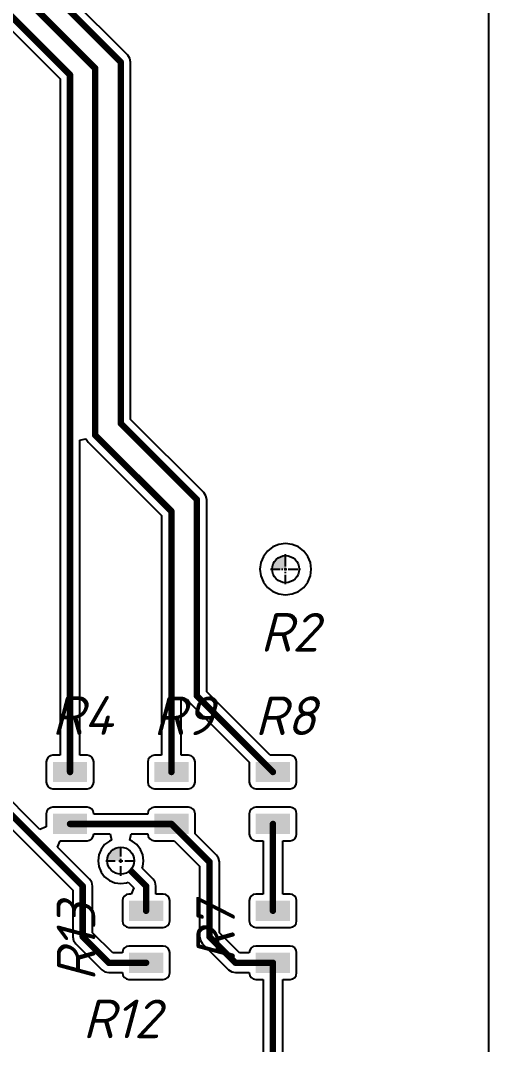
# Model space of a CAD drawing. Header units: millimetres. Extents: x 532 to 1373, y -49 to 545.
# Drawn here: x 743.9 to 780.8, y 266.4 to 347.2 of the extents above; entities that cross this region are included whole.
import ezdxf

# ---------------------------------------------------------------- set-up
doc = ezdxf.new("R2010")
doc.units = ezdxf.units.MM
doc.linetypes.add('CENTER2', pattern=[1.125, 0.75, -0.125, 0.125, -0.125])
doc.styles.add('PDF ISOCPEUR Italic', font='isocpeui.ttf')

# ---------------------------------------------------------------- blocks, each defined once
blk = doc.blocks.new('*U263')
at = {"color": 0, "linetype": 'CENTER2', "transparency": 16777216}
for p, q in [((0, 0.2133333332480001), (0, 1.18666666624)), ((-1.18666666624, 0), (-0.2133333332480001, 0)), ((0.2133333332480001, 0), (1.18666666624, 0)), ((0, -1.18666666624), (0, -0.2133333332480001))]:
    blk.add_line(p, q, dxfattribs=at)
at = {"color": 0, "linetype": 'Continuous', "transparency": 16777216}
for p, q in [((-0.106666666624, 0), (0.106666666624, 0)), ((0, -0.106666666624), (0, 0.106666666624))]:
    blk.add_line(p, q, dxfattribs=at)
blk = doc.blocks.new('*U251')
at = {"color": 0, "linetype": 'CENTER2', "transparency": 16777216}
for p, q in [((0, 0.3200000000000001), (0, 1.18666666624)), ((-1.18666666624, 0), (-0.3200000000000001, 0)), ((0.3200000000000001, 0), (1.18666666624, 0)), ((0, -1.18666666624), (0, -0.3200000000000001))]:
    blk.add_line(p, q, dxfattribs=at)
at = {"color": 0, "linetype": 'Continuous', "transparency": 16777216}
for p, q in [((-0.16, 0), (0.16, 0)), ((0, -0.16), (0, 0.16))]:
    blk.add_line(p, q, dxfattribs=at)

msp = doc.modelspace()

# ---------------------------------------------------------------- hatches: boundary and pattern name
h = msp.add_hatch(color=256)
h.dxf.hatch_style = 1
h.paths.add_polyline_path([(764.8037089067, 304.9393568938741, 0.4142135623730951), (763.7370422404599, 303.8726902276341), (764.5903755734519, 303.8726902276341), (764.8037089067, 303.8726902276341), (764.8037089067, 303.9793568942581)])
h = msp.add_hatch(color=256)
h.dxf.hatch_style = 1
h.paths.add_polyline_path([(751.8037095118996, 281.939362263074, 0.4142135623730951), (750.73704284566, 280.872695596834), (751.5903761786519, 280.872695596834), (751.8037095118996, 280.872695596834), (751.8037095118996, 280.9793622634583)])

# ---------------------------------------------------------------- linework, layer by layer
for p, q in [((780.8037073802991, 460.8726962048339), (780.8037073802991, 210.872693384834)), ((723.1443358033637, 366.4333270826095), (747.0267772338104, 342.5508856521627)), ((752.35308103168, 344.4220680914142), (732.0906374397853, 364.6845116833093)), ((752.5214982716127, 344.1700137315148), (752.35308103168, 344.4220680914142)), ((752.5806396315891, 343.8726965716338), (752.5214982716127, 344.1700137315148)), ((752.5806396315891, 315.6945055429052), (752.5806396315891, 343.8726965716338)), ((747.0267772338104, 342.5508856521627), (747.0267772338104, 289.1906469535066)), ((758.3530791892806, 309.922071065214), (752.5806396315891, 315.6945055429052)), ((748.580637473189, 314.055326703561), (749.0371669130066, 314.1478893835241)), ((748.580637473189, 289.1906469535066), (748.580637473189, 314.055326703561)), ((749.0371669130066, 314.1478893835241), (749.080636472989, 314.1384964635273)), ((749.080636472989, 314.1384964635273), (749.2383399929261, 313.9024796636219)), ((749.2383399929261, 313.9024796636219), (755.0267764706107, 308.1140431859372)), ((758.5214964292124, 309.6700167053151), (758.3530791892806, 309.922071065214)), ((758.5806377891893, 309.3726944654337), (758.5214964292124, 309.6700167053151)), ((758.5806377891893, 294.1945028315052), (758.5806377891893, 309.3726944654337)), ((755.0267764706107, 308.1140431859372), (755.0267764706107, 289.1906469535066)), ((763.7910464671052, 305.6266719869326), (763.3715857872728, 305.3048133470612)), ((764.2795138669096, 305.8290033068516), (763.7910464671052, 305.6266719869326)), ((764.8037089067, 305.8980151068239), (764.2795138669096, 305.8290033068516)), ((765.3279039464903, 305.8290033068516), (764.8037089067, 305.8980151068239)), ((765.8163713462952, 305.6266719869326), (765.3279039464903, 305.8290033068516)), ((766.2358320261271, 305.3048133470612), (765.8163713462952, 305.6266719869326)), ((763.0497271474017, 304.8853526672289), (762.8473958274824, 304.3968852674242)), ((763.3715857872728, 305.3048133470612), (763.0497271474017, 304.8853526672289)), ((766.5576906659987, 304.8853526672289), (766.2358320261271, 305.3048133470612)), ((766.7600219859175, 304.3968852674242), (766.5576906659987, 304.8853526672289)), ((762.8473958274824, 304.3968852674242), (762.7783840275094, 303.8726902276341)), ((762.7783840275094, 303.8726902276341), (762.8473958274824, 303.3484951878437)), ((766.82903378589, 303.8726902276341), (766.7600219859175, 304.3968852674242)), ((766.7600219859175, 303.3484951878437), (766.82903378589, 303.8726902276341)), ((762.8473958274824, 303.3484951878437), (763.0497271474017, 302.860027788039)), ((766.5576906659987, 302.860027788039), (766.7600219859175, 303.3484951878437)), ((763.0497271474017, 302.860027788039), (763.3715857872728, 302.4405671082069)), ((763.3715857872728, 302.4405671082069), (763.7910464671052, 302.1187084683357)), ((765.8163713462952, 302.1187084683357), (766.2358320261271, 302.4405671082069)), ((766.2358320261271, 302.4405671082069), (766.5576906659987, 302.860027788039)), ((763.7910464671052, 302.1187084683357), (764.2795138669096, 301.9163771484165)), ((764.2795138669096, 301.9163771484165), (764.8037089067, 301.8473653484442)), ((764.8037089067, 301.8473653484442), (765.3279039464903, 301.9163771484165)), ((765.3279039464903, 301.9163771484165), (765.8163713462952, 302.1187084683357)), ((763.5845038271875, 289.1906418735069), (758.5806377891893, 294.1945028315052)), ((756.5806367099892, 293.5526803917618), (757.0806357097892, 293.6019309917423)), ((756.5806367099892, 289.1906469535066), (756.5806367099892, 293.5526803917618)), ((757.0806357097892, 293.6019309917423), (757.0859189097876, 293.575372751753)), ((757.0859189097876, 293.575372751753), (757.2543361497198, 293.3233183918534)), ((757.2543361497198, 293.3233183918534), (761.935754267847, 288.6418951937266)), ((745.9751816742316, 288.8709066736347), (745.9357557942474, 288.6726952337141)), ((745.9357557942474, 288.6726952337141), (745.9357557942474, 287.0726984343538)), ((746.0874598341868, 289.0389429135672), (745.9751816742316, 288.8709066736347)), ((746.2554960741188, 289.1512210735228), (746.0874598341868, 289.0389429135672)), ((746.4537075140399, 289.1906469535066), (746.2554960741188, 289.1512210735228)), ((747.0267772338104, 289.1906469535066), (746.4537075140399, 289.1906469535066)), ((749.1537071929599, 289.1906469535066), (748.580637473189, 289.1906469535066)), ((749.3519186328806, 289.1512210735228), (749.1537071929599, 289.1906469535066)), ((749.5199548728135, 289.0389429135672), (749.3519186328806, 289.1512210735228)), ((749.6322330327687, 288.8709066736347), (749.5199548728135, 289.0389429135672)), ((749.671658912753, 288.6726952337141), (749.6322330327687, 288.8709066736347)), ((749.671658912753, 287.0726984343538), (749.671658912753, 288.6726952337141)), ((753.9751809110314, 288.8709066736347), (753.9357550310472, 288.6726952337141)), ((753.9357550310472, 288.6726952337141), (753.9357550310472, 287.0726984343538)), ((754.0874590709861, 289.0389429135672), (753.9751809110314, 288.8709066736347)), ((754.2554953109191, 289.1512210735228), (754.0874590709861, 289.0389429135672)), ((754.4537067508402, 289.1906469535066), (754.2554953109191, 289.1512210735228)), ((755.0267764706107, 289.1906469535066), (754.4537067508402, 289.1906469535066)), ((757.1537064297602, 289.1906469535066), (756.5806367099892, 289.1906469535066)), ((757.3519178696808, 289.1512210735228), (757.1537064297602, 289.1906469535066)), ((757.5199541096133, 289.0389429135672), (757.3519178696808, 289.1512210735228)), ((757.6322322695685, 288.8709066736347), (757.5199541096133, 289.0389429135672)), ((757.6716581495527, 288.6726952337141), (757.6322322695685, 288.8709066736347)), ((757.6716581495527, 287.0726984343538), (757.6716581495527, 288.6726952337141)), ((761.935754267847, 288.6418951937266), (761.935754267847, 287.0726933543539)), ((765.1537056665595, 289.1906418735069), (763.5845038271875, 289.1906418735069)), ((765.3519171064806, 289.1512159935227), (765.1537056665595, 289.1906418735069)), ((765.5199533464131, 289.0389378335675), (765.3519171064806, 289.1512159935227)), ((765.6322315063687, 288.8709015936346), (765.5199533464131, 289.0389378335675)), ((765.6716573863534, 288.6726901537139), (765.6322315063687, 288.8709015936346)), ((765.6716573863534, 287.0726933543539), (765.6716573863534, 288.6726901537139)), ((745.4357567944473, 283.3393861158473), (741.5806413159892, 287.1945015943053)), ((745.9357557942474, 287.0726984343538), (745.9751816742316, 286.8744869944331)), ((745.9751816742316, 286.8744869944331), (746.0874598341868, 286.7064507545002)), ((749.5199548728135, 286.7064507545002), (749.6322330327687, 286.8744869944331)), ((749.6322330327687, 286.8744869944331), (749.671658912753, 287.0726984343538)), ((753.9357550310472, 287.0726984343538), (753.9751809110314, 286.8744869944331)), ((753.9751809110314, 286.8744869944331), (754.0874590709861, 286.7064507545002)), ((757.5199541096133, 286.7064507545002), (757.6322322695685, 286.8744869944331)), ((757.6322322695685, 286.8744869944331), (757.6716581495527, 287.0726984343538)), ((761.935754267847, 287.0726933543539), (761.9751801478317, 286.8744819144332)), ((761.9751801478317, 286.8744819144332), (762.0874583077859, 286.7064456745003)), ((765.5199533464131, 286.7064456745003), (765.6322315063687, 286.8744819144332)), ((765.6322315063687, 286.8744819144332), (765.6716573863534, 287.0726933543539)), ((740.2543396765193, 286.3233171546536), (748.0267803134109, 278.5508765177625)), ((746.0874598341868, 286.7064507545002), (746.2554960741188, 286.5941725945451)), ((746.2554960741188, 286.5941725945451), (746.4537075140399, 286.5547467145612)), ((746.4537075140399, 286.5547467145612), (749.1537071929599, 286.5547467145612)), ((749.1537071929599, 286.5547467145612), (749.3519186328806, 286.5941725945451)), ((749.3519186328806, 286.5941725945451), (749.5199548728135, 286.7064507545002)), ((754.0874590709861, 286.7064507545002), (754.2554953109191, 286.5941725945451)), ((754.2554953109191, 286.5941725945451), (754.4537067508402, 286.5547467145612)), ((754.4537067508402, 286.5547467145612), (757.1537064297602, 286.5547467145612)), ((757.1537064297602, 286.5547467145612), (757.3519178696808, 286.5941725945451)), ((757.3519178696808, 286.5941725945451), (757.5199541096133, 286.7064507545002)), ((762.0874583077859, 286.7064456745003), (762.2554945477193, 286.5941675145456)), ((762.2554945477193, 286.5941675145456), (762.45370598764, 286.5547416345611)), ((762.45370598764, 286.5547416345611), (765.1537056665595, 286.5547416345611)), ((765.1537056665595, 286.5547416345611), (765.3519171064806, 286.5941675145456)), ((765.3519171064806, 286.5941675145456), (765.5199533464131, 286.7064456745003)), ((745.9751816742316, 284.7709047152747), (745.9357557942474, 284.5726932753538)), ((745.9357557942474, 284.5726932753538), (745.9357557942474, 283.5464977157645)), ((746.0874598341868, 284.9389409552074), (745.9751816742316, 284.7709047152747)), ((746.2554960741188, 285.0512191151623), (746.0874598341868, 284.9389409552074)), ((746.4537075140399, 285.0906449951466), (746.2554960741188, 285.0512191151623)), ((749.1537071929599, 285.0906449951466), (746.4537075140399, 285.0906449951466)), ((749.3519186328806, 285.0512191151623), (749.1537071929599, 285.0906449951466)), ((749.5199548728135, 284.9389409552074), (749.3519186328806, 285.0512191151623)), ((749.6322330327687, 284.7709047152747), (749.5199548728135, 284.9389409552074)), ((749.671658912753, 284.5726932753538), (749.6322330327687, 284.7709047152747)), ((749.671658912753, 284.5496249953632), (749.671658912753, 284.5726932753538)), ((753.9357550310472, 284.5496249953632), (749.671658912753, 284.5496249953632)), ((753.9751809110314, 284.7709047152747), (753.9357550310472, 284.5726932753538)), ((753.9357550310472, 284.5726932753538), (753.9357550310472, 284.5496249953632)), ((754.0874590709861, 284.9389409552074), (753.9751809110314, 284.7709047152747)), ((754.2554953109191, 285.0512191151623), (754.0874590709861, 284.9389409552074)), ((754.4537067508402, 285.0906449951466), (754.2554953109191, 285.0512191151623)), ((757.1537064297602, 285.0906449951466), (754.4537067508402, 285.0906449951466)), ((757.3519178696808, 285.0512191151623), (757.1537064297602, 285.0906449951466)), ((757.5199541096133, 284.9389409552074), (757.3519178696808, 285.0512191151623)), ((757.6322322695685, 284.7709047152747), (757.5199541096133, 284.9389409552074)), ((757.6716581495527, 284.5726932753538), (757.6322322695685, 284.7709047152747)), ((757.6716581495527, 283.0034863559819), (757.6716581495527, 284.5726932753538)), ((761.9751801478317, 284.7708996352748), (761.935754267847, 284.5726881953539)), ((761.935754267847, 284.5726881953539), (761.935754267847, 282.972691395994)), ((762.0874583077859, 284.9389358752074), (761.9751801478317, 284.7708996352748)), ((762.2554945477193, 285.0512140351626), (762.0874583077859, 284.9389358752074)), ((762.45370598764, 285.0906399151469), (762.2554945477193, 285.0512140351626)), ((765.1537056665595, 285.0906399151469), (762.45370598764, 285.0906399151469)), ((765.3519171064806, 285.0512140351626), (765.1537056665595, 285.0906399151469)), ((765.5199533464131, 284.9389358752074), (765.3519171064806, 285.0512140351626)), ((765.6322315063687, 284.7708996352748), (765.5199533464131, 284.9389358752074)), ((765.6716573863534, 284.5726881953539), (765.6322315063687, 284.7708996352748)), ((765.6716573863534, 282.972691395994), (765.6716573863534, 284.5726881953539)), ((745.9357557942474, 283.5464977157645), (745.4357567944473, 283.3393861158473)), ((749.5199548728135, 282.6064487961406), (749.6322330327687, 282.7744850360733)), ((749.6322330327687, 282.7744850360733), (749.671658912753, 282.972696475994)), ((749.671658912753, 282.972696475994), (749.671658912753, 282.9957647559851)), ((749.671658912753, 282.9957647559851), (750.9765534322303, 282.9957647559851)), ((750.9765534322303, 282.9957647559851), (751.0760096721913, 282.4957657561846)), ((752.5314093516088, 282.4957657561846), (752.6308655915693, 282.9957647559851)), ((752.6308655915693, 282.9957647559851), (753.9357550310472, 282.9957647559851)), ((753.9357550310472, 282.9957647559851), (753.9357550310472, 282.972696475994)), ((753.9357550310472, 282.972696475994), (753.9751809110314, 282.7744850360733)), ((753.9751809110314, 282.7744850360733), (754.0874590709861, 282.6064487961406)), ((759.3530822688801, 281.3220622366545), (757.6716581495527, 283.0034863559819)), ((761.935754267847, 282.972691395994), (761.9751801478317, 282.7744799560732)), ((761.9751801478317, 282.7744799560732), (762.0874583077859, 282.6064437161405)), ((765.5199533464131, 282.6064437161405), (765.6322315063687, 282.7744799560732)), ((765.6322315063687, 282.7744799560732), (765.6716573863534, 282.972691395994)), ((746.8203971538935, 281.9547457564009), (747.02750875381, 282.454744756201)), ((749.3530819528803, 279.4220609574144), (746.8203971538935, 281.9547457564009)), ((747.02750875381, 282.454744756201), (749.1537071929599, 282.454744756201)), ((749.1537071929599, 282.454744756201), (749.3519186328806, 282.4941706361852)), ((749.3519186328806, 282.4941706361852), (749.5199548728135, 282.6064487961406)), ((750.5356246724075, 282.1407804363267), (750.2506315925214, 281.7693663964752)), ((750.9070387122586, 282.4257735162129), (750.5356246724075, 282.1407804363267)), ((751.0760096721913, 282.4957657561846), (750.9070387122586, 282.4257735162129)), ((752.7003803115415, 282.4257735162129), (752.5314093516088, 282.4957657561846)), ((753.0717943513926, 282.1407804363267), (752.7003803115415, 282.4257735162129)), ((753.3567874312791, 281.7693663964752), (753.0717943513926, 282.1407804363267)), ((754.0874590709861, 282.6064487961406), (754.2554953109191, 282.4941706361852)), ((754.2554953109191, 282.4941706361852), (754.4537067508402, 282.454744756201)), ((754.4537067508402, 282.454744756201), (756.0229136702121, 282.454744756201)), ((756.0229136702121, 282.454744756201), (758.0267806294107, 280.4508777970026)), ((762.0874583077859, 282.6064437161405), (762.2554945477193, 282.4941655561853)), ((762.2554945477193, 282.4941655561853), (762.45370598764, 282.454739676201)), ((762.45370598764, 282.454739676201), (763.0267706274105, 282.454739676201)), ((763.0267706274105, 282.454739676201), (763.0267706274105, 278.2406459978866)), ((764.5806308667895, 278.2406459978866), (764.5806308667895, 282.454739676201)), ((764.5806308667895, 282.454739676201), (765.1537056665595, 282.454739676201)), ((765.1537056665595, 282.454739676201), (765.3519171064806, 282.4941655561853)), ((765.3519171064806, 282.4941655561853), (765.5199533464131, 282.6064437161405)), ((750.0714752325928, 281.3368450366482), (750.0103679126175, 280.872695596834)), ((750.2506315925214, 281.7693663964752), (750.0714752325928, 281.3368450366482)), ((753.5359437912073, 281.3368450366482), (753.3567874312791, 281.7693663964752)), ((753.5970511111825, 280.872695596834), (753.5359437912073, 281.3368450366482)), ((759.5214995088129, 281.0700078767549), (759.3530822688801, 281.3220622366545)), ((750.0103679126175, 280.872695596834), (750.0714752325928, 280.4085461570195)), ((750.0714752325928, 280.4085461570195), (750.2506315925214, 279.9760247971927)), ((753.4863426712266, 280.2888054770675), (753.5359437912073, 280.4085461570195)), ((753.5359437912073, 280.4085461570195), (753.5970511111825, 280.872695596834)), ((758.0267806294107, 280.4508777970026), (758.0267806294107, 274.8726923592338)), ((759.5806408687893, 280.7726907168741), (759.5214995088129, 281.0700078767549)), ((759.5806408687893, 275.1945052791051), (759.5806408687893, 280.7726907168741)), ((750.2506315925214, 279.9760247971927), (750.5356246724075, 279.6046107573412)), ((750.5356246724075, 279.6046107573412), (750.9070387122586, 279.3196176774551)), ((754.3530770308801, 279.422071117414), (753.4863426712266, 280.2888054770675)), ((749.521499192813, 279.170006597515), (749.3530819528803, 279.4220609574144)), ((749.580640552789, 278.872689437634), (749.521499192813, 279.170006597515)), ((749.580640552789, 275.1945052791051), (749.580640552789, 278.872689437634)), ((750.9070387122586, 279.3196176774551), (751.3395600720858, 279.1404613175267)), ((751.3395600720858, 279.1404613175267), (751.8037095119, 279.0793539975513)), ((751.8037095119, 279.0793539975513), (752.2678589517143, 279.1404613175267)), ((752.2678589517143, 279.1404613175267), (752.3875996316663, 279.1900624375068)), ((752.3875996316663, 279.1900624375068), (752.8370119914869, 278.7406500776866)), ((752.8370119914869, 278.7406500776866), (752.6299003915694, 278.2406510778868)), ((754.5214942708128, 279.1700167575153), (754.3530770308801, 279.422071117414)), ((754.5806356307892, 278.8726995976339), (754.5214942708128, 279.1700167575153)), ((754.5806356307892, 278.2406510778868), (754.5806356307892, 278.8726995976339)), ((748.0267803134109, 278.5508765177625), (748.0267803134109, 274.8726923592338)), ((751.9751798318309, 277.9209107980145), (751.9357539518471, 277.7226993580936)), ((752.0874579917866, 278.0889470379472), (751.9751798318309, 277.9209107980145)), ((752.2554942317195, 278.2012251979023), (752.0874579917866, 278.0889470379472)), ((752.4537056716401, 278.2406510778868), (752.2554942317195, 278.2012251979023)), ((752.6299003915694, 278.2406510778868), (752.4537056716401, 278.2406510778868)), ((755.1537053505597, 278.2406510778868), (754.5806356307892, 278.2406510778868)), ((755.3519167904803, 278.2012251979023), (755.1537053505597, 278.2406510778868)), ((755.5199530304137, 278.0889470379472), (755.3519167904803, 278.2012251979023)), ((755.632231190368, 277.9209107980145), (755.5199530304137, 278.0889470379472)), ((755.6716570703527, 277.7226993580936), (755.632231190368, 277.9209107980145)), ((761.9751750678313, 277.9209057180148), (761.935749187847, 277.7226942780939)), ((762.0874532277865, 278.0889419579472), (761.9751750678313, 277.9209057180148)), ((762.2554894677194, 278.2012201179024), (762.0874532277865, 278.0889419579472)), ((762.45370090764, 278.2406459978866), (762.2554894677194, 278.2012201179024)), ((763.0267706274105, 278.2406459978866), (762.45370090764, 278.2406459978866)), ((765.15370058656, 278.2406459978866), (764.5806308667895, 278.2406459978866)), ((765.3519120264807, 278.2012201179024), (765.15370058656, 278.2406459978866)), ((765.5199482664136, 278.0889419579472), (765.3519120264807, 278.2012201179024)), ((765.6322264263688, 277.9209057180148), (765.5199482664136, 278.0889419579472)), ((765.6716523063526, 277.7226942780939), (765.6322264263688, 277.9209057180148)), ((751.9357539518471, 277.7226993580936), (751.9357539518471, 276.122702558734)), ((755.6716570703527, 276.122702558734), (755.6716570703527, 277.7226993580936)), ((761.935749187847, 277.7226942780939), (761.935749187847, 276.1226974787343)), ((765.6716523063526, 276.1226974787343), (765.6716523063526, 277.7226942780939)), ((751.9357539518471, 276.122702558734), (751.9751798318309, 275.9244911188133)), ((751.9751798318309, 275.9244911188133), (752.0874579917866, 275.7564548788802)), ((752.0874579917866, 275.7564548788802), (752.2554942317195, 275.6441767189255)), ((752.2554942317195, 275.6441767189255), (752.4537056716401, 275.6047508389412)), ((752.4537056716401, 275.6047508389412), (755.1537053505597, 275.6047508389412)), ((755.1537053505597, 275.6047508389412), (755.3519167904803, 275.6441767189255)), ((755.3519167904803, 275.6441767189255), (755.5199530304137, 275.7564548788802)), ((755.5199530304137, 275.7564548788802), (755.632231190368, 275.9244911188133)), ((755.632231190368, 275.9244911188133), (755.6716570703527, 276.122702558734)), ((761.935749187847, 276.1226974787343), (761.9751750678313, 275.9244860388134)), ((761.9751750678313, 275.9244860388134), (762.0874532277865, 275.7564497988807)), ((762.0874532277865, 275.7564497988807), (762.2554894677194, 275.6441716389253)), ((762.2554894677194, 275.6441716389253), (762.45370090764, 275.604745758941)), ((762.45370090764, 275.604745758941), (765.15370058656, 275.604745758941)), ((765.15370058656, 275.604745758941), (765.3519120264807, 275.6441716389253)), ((765.3519120264807, 275.6441716389253), (765.5199482664136, 275.7564497988807)), ((765.5199482664136, 275.7564497988807), (765.6322264263688, 275.9244860388134)), ((765.6322264263688, 275.9244860388134), (765.6716523063526, 276.1226974787343)), ((748.0267803134109, 274.8726923592338), (748.0859216733872, 274.5753751993526)), ((751.1755217921511, 273.5996291197431), (749.580640552789, 275.1945052791051)), ((758.0267806294107, 274.8726923592338), (758.0859219893866, 274.5753751993526)), ((761.1755221081514, 273.5996240397429), (759.5806408687893, 275.1945052791051)), ((748.0859216733872, 274.5753751993526), (748.25433891332, 274.3233208394539)), ((748.25433891332, 274.3233208394539), (750.3043322724996, 272.2733224002737)), ((752.0874579917866, 273.9889450795873), (751.9751798318309, 273.8209088396544)), ((752.2554942317195, 274.1012232395425), (752.0874579917866, 273.9889450795873)), ((752.4537056716401, 274.1406491195268), (752.2554942317195, 274.1012232395425)), ((755.1537053505597, 274.1406491195268), (752.4537056716401, 274.1406491195268)), ((755.3519167904803, 274.1012232395425), (755.1537053505597, 274.1406491195268)), ((755.5199530304137, 273.9889450795873), (755.3519167904803, 274.1012232395425)), ((755.632231190368, 273.8209088396544), (755.5199530304137, 273.9889450795873)), ((758.0859219893866, 274.5753751993526), (758.2543392293194, 274.3233208394539)), ((758.2543392293194, 274.3233208394539), (760.3043376684998, 272.2733224002737)), ((762.0874532277865, 273.9889399995876), (761.9751750678313, 273.8209037596547)), ((762.2554894677194, 274.1012181595426), (762.0874532277865, 273.9889399995876)), ((762.45370090764, 274.1406440395268), (762.2554894677194, 274.1012181595426)), ((765.15370058656, 274.1406440395268), (762.45370090764, 274.1406440395268)), ((765.3519120264807, 274.1012181595426), (765.15370058656, 274.1406440395268)), ((765.5199482664136, 273.9889399995876), (765.3519120264807, 274.1012181595426)), ((765.6322264263688, 273.8209037596547), (765.5199482664136, 273.9889399995876)), ((751.9357539518471, 273.5996291197431), (751.1755217921511, 273.5996291197431)), ((751.9751798318309, 273.8209088396544), (751.9357539518471, 273.6226973997337)), ((751.9357539518471, 273.6226973997337), (751.9357539518471, 273.5996291197431)), ((755.6716570703527, 273.6226973997337), (755.632231190368, 273.8209088396544)), ((755.6716570703527, 272.0227006003739), (755.6716570703527, 273.6226973997337)), ((761.935749187847, 273.5996240397429), (761.1755221081514, 273.5996240397429)), ((761.9751750678313, 273.8209037596547), (761.935749187847, 273.6226923197343)), ((761.935749187847, 273.6226923197343), (761.935749187847, 273.5996240397429)), ((765.6716523063526, 273.6226923197343), (765.6322264263688, 273.8209037596547)), ((765.6716523063526, 272.0226955203738), (765.6716523063526, 273.6226923197343)), ((750.3043322724996, 272.2733224002737), (750.5563866323985, 272.1049102403412)), ((760.3043376684998, 272.2733224002737), (760.5563920283992, 272.104905160341)), ((750.5563866323985, 272.1049102403412), (750.8537037922799, 272.0457688803646)), ((750.8537037922799, 272.0457688803646), (751.9357539518471, 272.0457688803646)), ((751.9357539518471, 272.0457688803646), (751.9357539518471, 272.0227006003739)), ((751.9357539518471, 272.0227006003739), (751.9751798318309, 271.824489160453)), ((751.9751798318309, 271.824489160453), (752.0874579917866, 271.6564529205203)), ((752.0874579917866, 271.6564529205203), (752.2554942317195, 271.5441747605652)), ((752.2554942317195, 271.5441747605652), (752.4537056716401, 271.5047488805814)), ((752.4537056716401, 271.5047488805814), (755.1537053505597, 271.5047488805814)), ((755.1537053505597, 271.5047488805814), (755.3519167904803, 271.5441747605652)), ((755.3519167904803, 271.5441747605652), (755.5199530304137, 271.6564529205203)), ((755.5199530304137, 271.6564529205203), (755.632231190368, 271.824489160453)), ((755.632231190368, 271.824489160453), (755.6716570703527, 272.0227006003739)), ((760.5563920283992, 272.104905160341), (760.8537091882802, 272.0457638003646)), ((760.8537091882802, 272.0457638003646), (761.935749187847, 272.0457638003646)), ((761.935749187847, 272.0457638003646), (761.935749187847, 272.0226955203738)), ((761.935749187847, 272.0226955203738), (761.9751750678313, 271.8244840804531)), ((761.9751750678313, 271.8244840804531), (762.0874532277865, 271.6564478405204)), ((762.0874532277865, 271.6564478405204), (762.2554894677194, 271.5441696805652)), ((762.2554894677194, 271.5441696805652), (762.45370090764, 271.504743800581)), ((762.45370090764, 271.504743800581), (763.0267807874104, 271.504743800581)), ((763.0267807874104, 271.504743800581), (763.0267807874104, 254.1945117275053)), ((764.5806410267894, 253.8726988076338), (764.5806410267894, 271.504743800581)), ((764.5806410267894, 271.504743800581), (765.15370058656, 271.504743800581)), ((765.15370058656, 271.504743800581), (765.3519120264807, 271.5441696805652)), ((765.3519120264807, 271.5441696805652), (765.5199482664136, 271.6564478405204)), ((765.5199482664136, 271.6564478405204), (765.6322264263688, 271.8244840804531)), ((765.6322264263688, 271.8244840804531), (765.6716523063526, 272.0226955203738))]:
    msp.add_line(p, q)
at = {"const_width": 0.5079999997968}
for points in [[(723.6937073231436, 366.9826986023896), (747.8037073534995, 342.8726985720338)], [(726.2337073221277, 366.9426986824056), (749.787711512706, 343.3886944918278)], [(731.3137073200958, 364.3626987634381), (751.8037095118996, 343.8726965716338)], [(749.787711512706, 314.4518511834023), (749.787711512706, 343.3886944918278)], [(751.8037095118996, 315.3726926230339), (751.8037095118996, 343.8726965716338)], [(747.8037073534995, 287.8726968340339), (747.8037073534995, 342.8726985720338)], [(751.8037095118996, 315.3726926230339), (757.8037076694998, 309.3726944654337)], [(749.787711512706, 314.4518511834023), (755.8037065902997, 308.4358561058087)], [(757.8037076694998, 293.8726899116342), (757.8037076694998, 309.3726944654337)], [(755.8037065902997, 287.8726968340339), (755.8037065902997, 308.4358561058087)], [(757.8037076694998, 293.8726899116342), (763.8037058271, 287.872691754034)], [(740.8037111963001, 286.8726886744338), (748.8037104330995, 278.872689437634)], [(747.8037073534995, 283.7726948756741), (755.8037065902997, 283.7726948756741)], [(755.8037065902997, 283.7726948756741), (758.8037107490998, 280.7726907168741)], [(763.8037007470996, 283.7726847156742), (763.8037058271, 283.7726897956737)], [(763.8037007470996, 276.9226958784139), (763.8037007470996, 283.7726847156742)], [(752.5579567448638, 280.11844836387), (753.8037055110997, 278.8726995976339)], [(758.8037107490998, 274.8726923592338), (758.8037107490998, 280.7726907168741)], [(748.8037104330995, 274.8726923592338), (748.8037104330995, 278.872689437634)], [(753.8037055110997, 276.9227009584139), (753.8037055110997, 278.8726995976339)], [(748.8037104330995, 274.8726923592338), (750.8537037922795, 272.8226990000541)], [(758.8037107490998, 274.8726923592338), (760.8537091882797, 272.8226939200541)], [(750.8537037922795, 272.8226990000541), (753.8037055110997, 272.8226990000541)], [(760.8537091882797, 272.8226939200541), (763.8037007470996, 272.8226939200541)], [(763.8037007470996, 272.8226939200541), (763.8037109070995, 272.822683760054)], [(763.8037109070995, 253.8726988076338), (763.8037109070995, 272.822683760054)]]:
    msp.add_lwpolyline(points, dxfattribs=at)
at = {"const_width": 0.2539999998984}
for points in [[(749.660711512757, 343.3886944918278, 1), (749.914711512655, 343.3886944918278, 1)], [(749.660711512757, 343.3886944918278, 1), (749.914711512655, 343.3886944918278, 1)], [(751.6767095119501, 343.8726965716338, 1), (751.930709511849, 343.8726965716338, 1)], [(751.6767095119501, 343.8726965716338, 1), (751.930709511849, 343.8726965716338, 1)], [(747.67670735355, 342.8726985720338, 1), (747.930707353449, 342.8726985720338, 1)], [(747.67670735355, 342.8726985720338, 1), (747.930707353449, 342.8726985720338, 1)], [(751.6767095119501, 315.3726926230339, 1), (751.930709511849, 315.3726926230339, 1)], [(751.6767095119501, 315.3726926230339, 1), (751.930709511849, 315.3726926230339, 1)], [(749.660711512757, 314.4518511834023, 1), (749.914711512655, 314.4518511834023, 1)], [(749.660711512757, 314.4518511834023, 1), (749.914711512655, 314.4518511834023, 1)], [(757.6767076695508, 309.3726944654337, 1), (757.9307076694492, 309.3726944654337, 1)], [(757.6767076695508, 309.3726944654337, 1), (757.9307076694492, 309.3726944654337, 1)], [(755.6767065903502, 308.4358561058087, 1), (755.9307065902492, 308.4358561058087, 1)], [(755.6767065903502, 308.4358561058087, 1), (755.9307065902492, 308.4358561058087, 1)], [(757.6767076695508, 293.8726899116342, 1), (757.9307076694492, 293.8726899116342, 1)], [(757.6767076695508, 293.8726899116342, 1), (757.9307076694492, 293.8726899116342, 1)], [(747.67670735355, 287.8726968340339, 1), (747.930707353449, 287.8726968340339, 1)], [(755.6767065903502, 287.8726968340339, 1), (755.9307065902492, 287.8726968340339, 1)], [(763.6767058271505, 287.872691754034, 1), (763.9307058270485, 287.872691754034, 1)], [(747.67670735355, 283.7726948756741, 1), (747.930707353449, 283.7726948756741, 1)], [(755.6767065903502, 283.7726948756741, 1), (755.9307065902492, 283.7726948756741, 1)], [(755.6767065903502, 283.7726948756741, 1), (755.9307065902492, 283.7726948756741, 1)], [(763.6767007471501, 283.7726847156742, 1), (763.9307007470491, 283.7726847156742, 1)], [(763.6767007471501, 283.7726847156742, 1), (763.9307007470491, 283.7726847156742, 1)], [(763.6767058271505, 283.7726897956737, 1), (763.9307058270485, 283.7726897956737, 1)], [(758.6767107491503, 280.7726907168741, 1), (758.9307107490488, 280.7726907168741, 1)], [(758.6767107491503, 280.7726907168741, 1), (758.9307107490488, 280.7726907168741, 1)], [(748.6767104331504, 278.872689437634, 1), (748.930710433049, 278.872689437634, 1)], [(748.6767104331504, 278.872689437634, 1), (748.930710433049, 278.872689437634, 1)], [(753.6767055111502, 278.8726995976339, 1), (753.9307055110492, 278.8726995976339, 1)], [(753.6767055111502, 278.8726995976339, 1), (753.9307055110492, 278.8726995976339, 1)], [(753.6767055111502, 276.9227009584139, 1), (753.9307055110492, 276.9227009584139, 1)], [(763.6767007471501, 276.9226958784139, 1), (763.9307007470491, 276.9226958784139, 1)], [(748.6767104331504, 274.8726923592338, 1), (748.930710433049, 274.8726923592338, 1)], [(748.6767104331504, 274.8726923592338, 1), (748.930710433049, 274.8726923592338, 1)], [(758.6767107491503, 274.8726923592338, 1), (758.9307107490488, 274.8726923592338, 1)], [(758.6767107491503, 274.8726923592338, 1), (758.9307107490488, 274.8726923592338, 1)], [(750.72670379233, 272.8226990000541, 1), (750.980703792229, 272.8226990000541, 1)], [(750.72670379233, 272.8226990000541, 1), (750.980703792229, 272.8226990000541, 1)], [(753.6767055111502, 272.8226990000541, 1), (753.9307055110492, 272.8226990000541, 1)], [(760.7267091883307, 272.8226939200541, 1), (760.9807091882287, 272.8226939200541, 1)], [(760.7267091883307, 272.8226939200541, 1), (760.9807091882287, 272.8226939200541, 1)], [(763.6767007471501, 272.8226939200541, 1), (763.9307007470491, 272.8226939200541, 1)], [(763.6767007471501, 272.8226939200541, 1), (763.9307007470491, 272.8226939200541, 1)], [(763.6767109071504, 272.822683760054, 1), (763.9307109070485, 272.822683760054, 1)], [(763.6767109071504, 272.822683760054, 1), (763.9307109070485, 272.822683760054, 1)]]:
    msp.add_lwpolyline(points, format="xyb", close=True, dxfattribs=at)
for centre in [(764.8037089067, 303.8726902276341), (751.8037095118996, 280.872695596834)]:
    msp.add_circle(centre, 1.06666666624)
for points in [[(749.1537071929595, 288.6726952337141), (746.4537075140395, 288.6726952337141), (749.1537071929595, 287.0726984343538), (746.4537075140395, 287.0726984343538)], [(757.1537064297597, 288.6726952337141), (754.4537067508393, 288.6726952337141), (757.1537064297597, 287.0726984343538), (754.4537067508393, 287.0726984343538)], [(762.4537059876395, 287.0726933543539), (765.1537056665595, 287.0726933543539), (762.4537059876395, 288.6726901537139), (765.1537056665595, 288.6726901537139)], [(749.1537071929595, 284.5726932753538), (746.4537075140395, 284.5726932753538), (749.1537071929595, 282.972696475994), (746.4537075140395, 282.972696475994)], [(757.1537064297597, 284.5726932753538), (754.4537067508393, 284.5726932753538), (757.1537064297597, 282.972696475994), (754.4537067508393, 282.972696475994)], [(762.4537059876395, 282.972691395994), (765.1537056665595, 282.972691395994), (762.4537059876395, 284.5726881953539), (765.1537056665595, 284.5726881953539)], [(755.1537053505597, 277.7226993580936), (752.4537056716397, 277.7226993580936), (755.1537053505597, 276.122702558734), (752.4537056716397, 276.122702558734)], [(765.1537005865596, 277.7226942780939), (762.4537009076391, 277.7226942780939), (765.1537005865596, 276.1226974787343), (762.4537009076391, 276.1226974787343)], [(755.1537053505597, 273.6226973997337), (752.4537056716397, 273.6226973997337), (755.1537053505597, 272.0227006003739), (752.4537056716397, 272.0227006003739)], [(765.1537005865596, 273.6226923197343), (762.4537009076391, 273.6226923197343), (765.1537005865596, 272.0226955203738), (762.4537009076391, 272.0226955203738)]]:
    msp.add_solid(points)

# ---------------------------------------------------------------- block references
at = {"linetype": 'CENTER2'}
for name, p in [('*U263', (764.8037089067, 303.8726902276341)), ('*U251', (751.8037095118996, 280.872695596834))]:
    msp.add_blockref(name, p, dxfattribs=at)

# ---------------------------------------------------------------- texts
at = {"style": 'PDF ISOCPEUR Italic'}
for s, p in [('R2', (762.803707827499, 297.372693070234)), ('R4', (746.3661079940755, 290.8038923928615)), ('R9', (754.3773086308709, 290.7850913128688)), ('R8', (762.3773078676707, 290.7850913128688)), ('R12', (748.8037104330995, 266.8726931224338))]:
    msp.add_text(s, height=3.0479999987808, dxfattribs=at).set_placement(p)
for s, p in [('R13', (749.8037084326995, 271.3726942806339)), ('R7', (760.8037067482999, 272.872696360034))]:
    msp.add_text(s, height=3.0479999987808, rotation=90, dxfattribs=at).set_placement(p)

doc.saveas('drawing.dxf')
